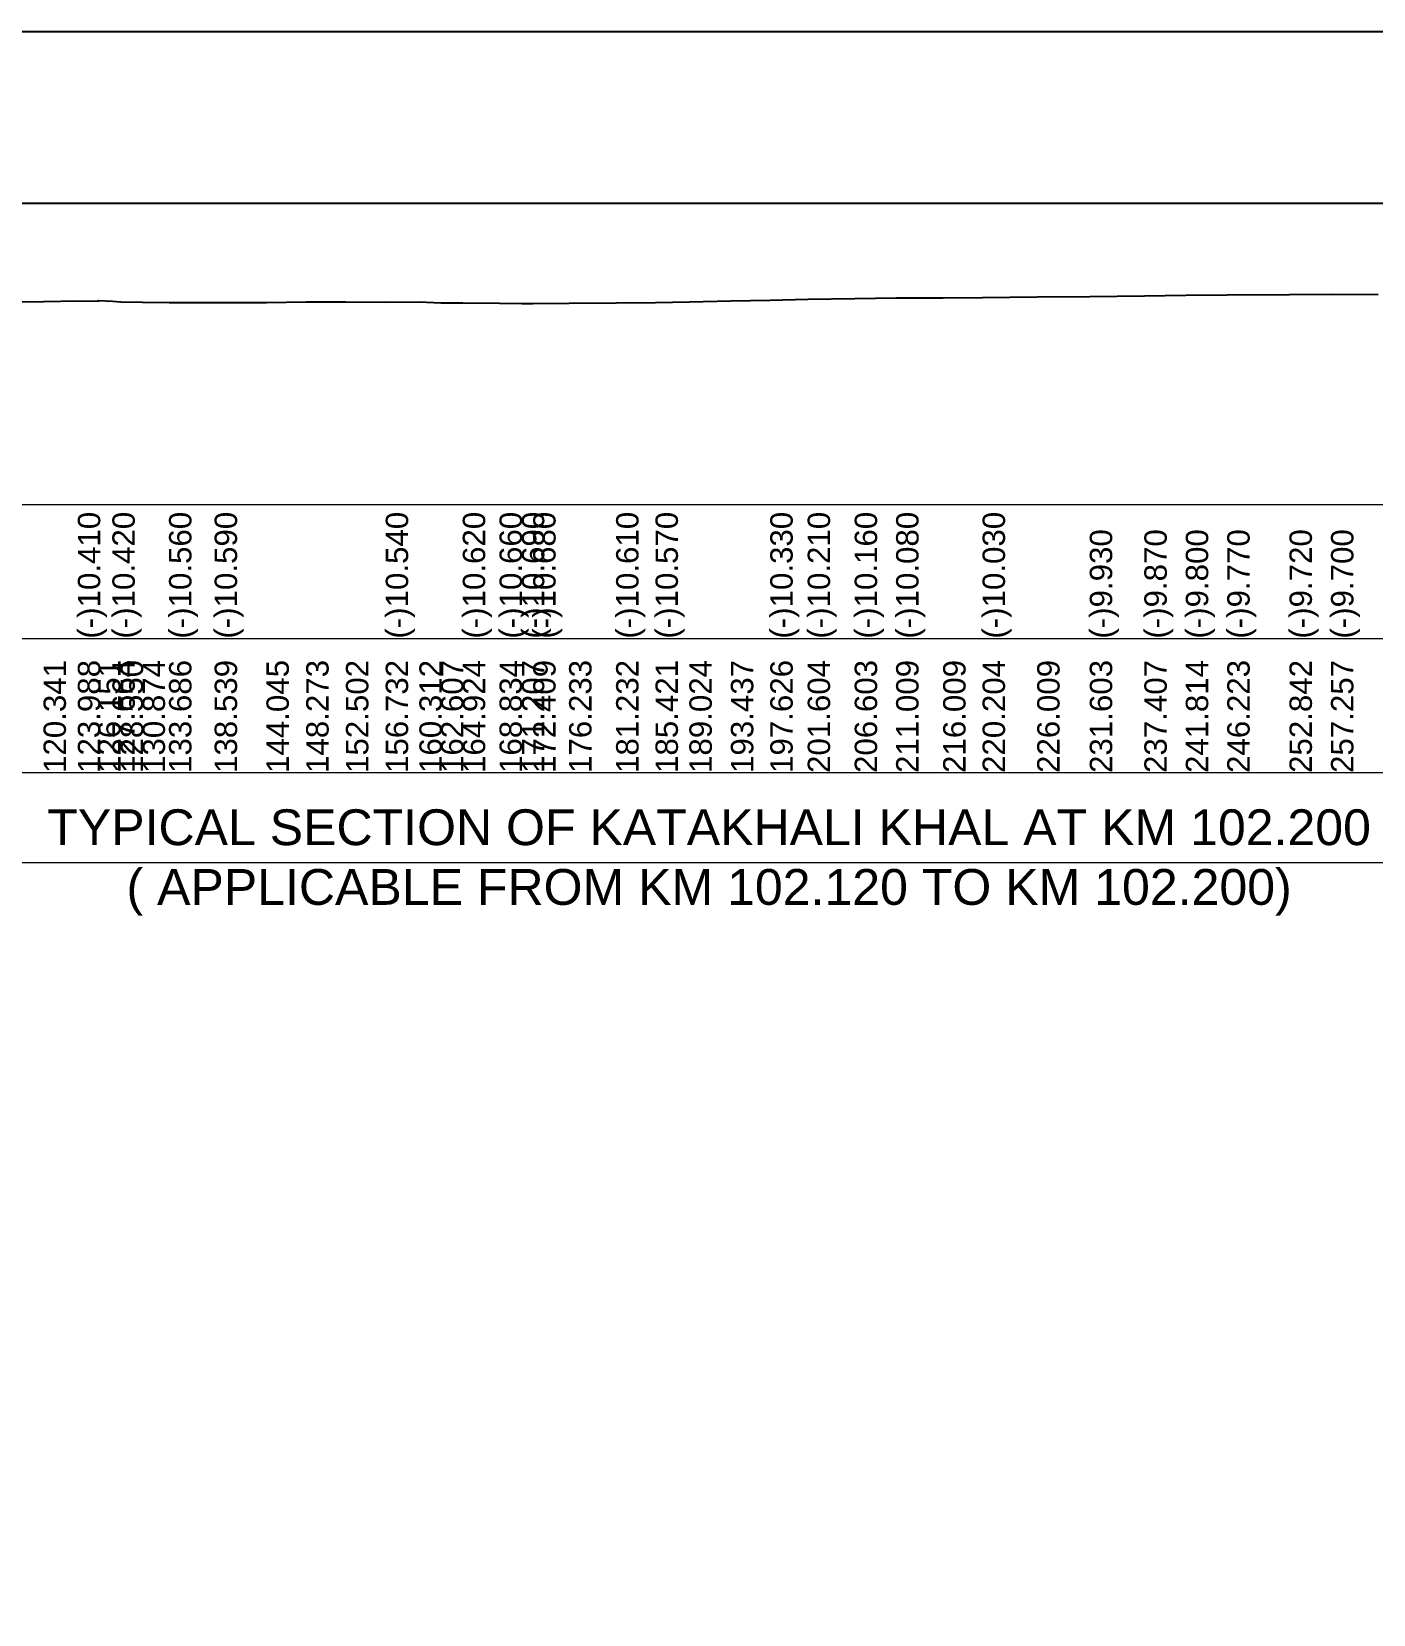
# Model space of a CAD drawing. Header units: inches. Extents: x 89000 to 845000, y -7071 to 18.
# Drawn here: x 358501 to 361497, y -3536 to 0 of the extents above; entities that cross this region are included whole.
import ezdxf

# ---------------------------------------------------------------- set-up
doc = ezdxf.new("R2010")
doc.units = ezdxf.units.IN
doc.header["$LTSCALE"] = 7
doc.header["$MEASUREMENT"] = 0
for name, color, linetype, lineweight in [('Cross section Data Border', 7, 'Continuous', 9), ('Cross Section Labels', 7, 'Continuous', 9), ('Existing_Bed_Level for Xsection', 7, 'Continuous', 25), ('Long Section Labels', 7, 'Continuous', 9)]:
    doc.layers.add(name, color=color, linetype=linetype, lineweight=lineweight)
doc.styles.get("Standard").update_dxf_attribs({"font": 'arial.ttf'})
doc.dimstyles.get("Standard").update_dxf_attribs({"dimtxt": 0.18, "dimasz": 0.18, "dimexe": 0.18, "dimexo": 0.0625, "dimgap": 0.09, "dimtad": 0, "dimtih": 1, "dimtoh": 1, "dimdec": 4, "dimzin": 0, "dimdsep": 46, "dimtxsty": 'Standard', "dimcen": 0.09, "dimadec": 0, "dimazin": 0, "dimtfac": 1, "dimtdec": 4, "dimtofl": 0, "dimtmove": 0, "dimatfit": 3, "dimfxl": 1, "dimtolj": 1, "dimtzin": 0, "dimarcsym": 0})

msp = doc.modelspace()

# ---------------------------------------------------------------- linework, layer by layer
msp.add_lwpolyline([(355000, 0), (365000, 0), (365000, -7071), (355000, -7071)], close=True)
at = {"layer": 'Cross section Data Border'}
msp.add_lwpolyline([(355100, -1055.95), (364127.00106, -1055.95), (364127.00106, -1655.95), (355100, -1655.95)], close=True, dxfattribs=at)
msp.add_lwpolyline([(355100, -1355.95), (364127.00106, -1355.95)], dxfattribs=at)
at = {"layer": 'Cross Section Labels'}
msp.add_lwpolyline([(357853.50053, -1855.95), (360013.50053, -1855.95), (362173.50053, -1855.95)], dxfattribs=at)
at = {"layer": 'Existing_Bed_Level for Xsection'}
for points in [[(356000, -382.95), (364027.00106, -382.95)], [(358424.11324, -603.45), (358527.16481, -602.61), (358603.74596, -601.56), (358649.16477, -601.98), (358649.16477, -600.72), (358680.93603, -601.77), (358699.54163, -603.45), (358748.35369, -604.08), (358807.41019, -604.71), (358909.31487, -605.34), (359024.94777, -604.71), (359113.74132, -603.87), (359202.55164, -603.87), (359291.37737, -604.29), (359366.5561, -603.87), (359414.74465, -605.55), (359463.40873, -605.97), (359545.519, -606.81), (359595.35701, -607.44), (359620.59733, -607.23), (359700.88881, -606.6), (359805.86981, -605.76), (359893.84399, -604.92), (359969.49997, -603.24), (360062.1839, -601.56), (360150.14409, -599.88), (360233.675, -597.36), (360338.67318, -596.31), (360431.19905, -594.63), (360536.19444, -594.63), (360624.29346, -593.58), (360746.18584, -592.74), (360863.66528, -591.48), (360985.5433, -590.22), (361078.09354, -588.75), (361170.69299, -588.12), (361309.6788, -587.07), (361402.3903, -586.65), (361507.36761, -587.07)]]:
    msp.add_lwpolyline(points, dxfattribs=at)

# ---------------------------------------------------------------- texts
at = {"layer": 'Cross Section Labels', "insert": (360013.50053, -1855.95), "char_height": 80, "attachment_point": 5}
msp.add_mtext('TYPICAL SECTION OF KATAKHALI KHAL AT KM 102.200^J( APPLICABLE FROM KM 102.120 TO KM 102.200)', dxfattribs=at)
at = {"layer": 'Long Section Labels', "char_height": 50, "attachment_point": 1, "rotation": 90}
for s, insert in [('(-)10.410', (358603.74596, -1355.95)), ('(-)10.410', (358603.74596, -1355.95)), ('(-)10.420', (358680.93603, -1355.95)), ('(-)10.560', (358807.41019, -1355.95)), ('(-)10.560', (358807.41019, -1355.95)), ('(-)10.590', (358909.31487, -1355.95)), ('(-)10.540', (359291.37737, -1355.95)), ('(-)10.620', (359463.40873, -1355.95)), ('(-)10.660', (359545.519, -1355.95)), ('(-)10.690', (359595.35701, -1355.95)), ('(-)10.680', (359620.59733, -1355.95)), ('(-)10.610', (359805.86981, -1355.95)), ('(-)10.570', (359893.84399, -1355.95)), ('(-)10.330', (360150.14409, -1355.95)), ('(-)10.210', (360233.675, -1355.95)), ('(-)10.210', (360233.675, -1355.95)), ('(-)10.160', (360338.67318, -1355.95)), ('(-)10.080', (360431.19905, -1355.95)), ('(-)10.080', (360431.19905, -1355.95)), ('(-)10.030', (360624.29346, -1355.95)), ('(-)9.930', (360863.66528, -1355.95)), ('(-)9.870', (360985.5433, -1355.95)), ('(-)9.800', (361078.09354, -1355.95)), ('(-)9.770', (361170.69299, -1355.95)), ('(-)9.720', (361309.6788, -1355.95)), ('(-)9.720', (361309.6788, -1355.95)), ('(-)9.700', (361402.3903, -1355.95)), ('120.341', (358527.16481, -1655.95)), ('123.988', (358603.74596, -1655.95)), ('126.151', (358649.16477, -1655.95)), ('126.151', (358649.16477, -1655.95)), ('127.664', (358680.93603, -1655.95)), ('128.550', (358699.54163, -1655.95)), ('130.874', (358748.35369, -1655.95)), ('133.686', (358807.41019, -1655.95)), ('138.539', (358909.31487, -1655.95)), ('144.045', (359024.94777, -1655.95)), ('148.273', (359113.74132, -1655.95)), ('152.502', (359202.55164, -1655.95)), ('156.732', (359291.37737, -1655.95)), ('160.312', (359366.5561, -1655.95)), ('162.607', (359414.74465, -1655.95)), ('164.924', (359463.40873, -1655.95)), ('168.834', (359545.519, -1655.95)), ('171.207', (359595.35701, -1655.95)), ('172.409', (359620.59733, -1655.95)), ('176.233', (359700.88881, -1655.95)), ('181.232', (359805.86981, -1655.95)), ('185.421', (359893.84399, -1655.95)), ('189.024', (359969.49997, -1655.95)), ('193.437', (360062.1839, -1655.95)), ('197.626', (360150.14409, -1655.95)), ('201.604', (360233.675, -1655.95)), ('206.603', (360338.67318, -1655.95)), ('211.009', (360431.19905, -1655.95)), ('216.009', (360536.19444, -1655.95)), ('220.204', (360624.29346, -1655.95)), ('226.009', (360746.18584, -1655.95)), ('231.603', (360863.66528, -1655.95)), ('237.407', (360985.5433, -1655.95)), ('241.814', (361078.09354, -1655.95)), ('246.223', (361170.69299, -1655.95)), ('252.842', (361309.6788, -1655.95)), ('257.257', (361402.3903, -1655.95))]:
    msp.add_mtext(s, dxfattribs=dict(at, insert=insert))

# ---------------------------------------------------------------- leaders
at = {"layer": 'Cross Section Labels', "annotation_type": 0, "has_hookline": 1, "hookline_direction": 0}
for points, text_width in [([(356733.951, -471.25953), (356733.951, -319.95), (357033.861, -319.95)], 2510.77763), ([(356957.0332, -576.78959), (356957.0332, -361.95), (357256.9432, -361.95)], 2345.7367)]:
    msp.add_leader(points, dimstyle='Standard', override={"dimasz": 72}, dxfattribs=dict(at, text_width=text_width))

doc.saveas('drawing.dxf')
